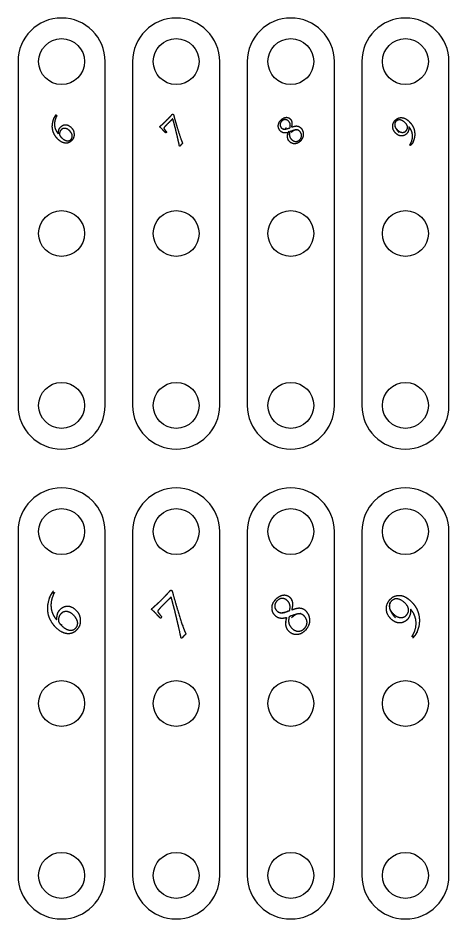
# Model space of a CAD drawing. Extents: x -1.6 to 16.2, y -3 to 0.9.
# Drawn here: x 2.81 to 4.69, y -2.99 to 0.94 of the extents above; entities that cross this region are included whole.
import ezdxf

# ---------------------------------------------------------------- set-up
doc = ezdxf.new("R2010")
doc.units = 0
doc.header["$MEASUREMENT"] = 0
doc.layers.add('1', color=7, linetype='CONTINUOUS')

msp = doc.modelspace()

# ---------------------------------------------------------------- linework, layer by layer
at = {"layer": '1', "color": 163, "linetype": 'CONTINUOUS'}
for p, q in [((2.81, 0.75), (2.81, -0.75)), ((3.19, -0.75), (3.19, 0.75)), ((3.31, 0.75), (3.31, -0.75)), ((3.69, -0.75), (3.69, 0.75)), ((3.81, 0.75), (3.81, -0.75)), ((4.19, -0.75), (4.19, 0.75)), ((4.31, 0.75), (4.31, -0.75)), ((4.69, -0.75), (4.69, 0.75)), ((2.81, -1.3), (2.81, -2.8)), ((3.19, -2.8), (3.19, -1.3)), ((3.31, -1.3), (3.31, -2.8)), ((3.69, -2.8), (3.69, -1.3)), ((3.81, -1.3), (3.81, -2.8)), ((4.19, -2.8), (4.19, -1.3)), ((4.31, -1.3), (4.31, -2.8)), ((4.69, -2.8), (4.69, -1.3))]:
    msp.add_line(p, q, dxfattribs=at)
for centre in [(3, 0.75), (3.5, 0.75), (4, 0.75), (4.5, 0.75), (3, 0), (3.5, 0), (4, 0), (4.5, 0), (3, -0.75), (3.5, -0.75), (4, -0.75), (4.5, -0.75), (3, -1.3), (3.5, -1.3), (4, -1.3), (4.5, -1.3), (3, -2.05), (3.5, -2.05), (4, -2.05), (4.5, -2.05), (3, -2.8), (3.5, -2.8), (4, -2.8), (4.5, -2.8)]:
    msp.add_circle(centre, 0.1, dxfattribs=at)
for centre, start, end in [((3, 0.75), 0, 180), ((3.5, 0.75), 0, 180), ((4, 0.75), 0, 180), ((4.5, 0.75), 0, 180), ((3, -0.75), 180, 0), ((3.5, -0.75), 180, 0), ((4, -0.75), 180, 0), ((4.5, -0.75), 180, 0), ((3, -1.3), 0, 180), ((3.5, -1.3), 0, 180), ((4, -1.3), 0, 180), ((4.5, -1.3), 0, 180), ((3, -2.8), 180, 0), ((3.5, -2.8), 180, 0), ((4, -2.8), 180, 0), ((4.5, -2.8), 180, 0)]:
    msp.add_arc(centre, 0.19, start, end, dxfattribs=at)
for points, knots in [([(2.9721, 0.5121), (2.9743, 0.5129), (2.9765, 0.5137), (2.9787, 0.5145), (2.979, 0.5142), (2.9792, 0.514), (2.9794, 0.5137), (2.9759, 0.5083), (2.9731, 0.501), (2.9687, 0.4825), (2.9686, 0.473), (2.9727, 0.4533), (2.9776, 0.4439), (2.9854, 0.4349), (2.9858, 0.4373), (2.9862, 0.44), (2.9872, 0.4473), (2.9877, 0.4502), (2.9881, 0.452), (2.9886, 0.4537), (2.9894, 0.4558), (2.9908, 0.4581), (2.9921, 0.4604), (2.994, 0.4627), (3.0006, 0.4693), (3.0053, 0.4722), (3.0157, 0.4752), (3.021, 0.475), (3.0316, 0.4711), (3.0367, 0.4677), (3.0484, 0.456), (3.0524, 0.4486), (3.055, 0.4328), (3.0548, 0.426), (3.0513, 0.4145), (3.048, 0.4092), (3.0349, 0.3962), (3.0255, 0.3929), (3.004, 0.3961), (2.9938, 0.4018), (2.9773, 0.4183), (2.972, 0.4255), (2.9637, 0.4414), (2.9611, 0.4498), (2.9591, 0.4674), (2.9597, 0.4767), (2.9642, 0.4964), (2.9676, 0.5049), (2.9721, 0.5121)], [-0.061075, 0, 0, 0, 0.019165, 0.019165, 0.019165, 0.022003, 0.022003, 0.022003, 0.086539, 0.086539, 0.151074, 0.151074, 0.215609, 0.215609, 0.215609, 0.235196, 0.235196, 0.260273, 0.260273, 0.260273, 0.276022, 0.276022, 0.276022, 0.29725, 0.29725, 0.334965, 0.334965, 0.37268, 0.37268, 0.410594, 0.410594, 0.464213, 0.464213, 0.517833, 0.517833, 0.571591, 0.571591, 0.663674, 0.663674, 0.755698, 0.755698, 0.816618, 0.816618, 0.877684, 0.877684, 0.938925, 0.938925, 1, 1, 1, 1.019165]), ([(3.5236, 0.389), (3.5205, 0.3859), (3.5187, 0.3838), (3.5168, 0.3816), (3.516, 0.3816), (3.5151, 0.3816), (3.5143, 0.3816), (3.5135, 0.3853), (3.5118, 0.3931), (3.507, 0.4148), (3.5047, 0.4245), (3.5025, 0.4342), (3.5002, 0.4435), (3.498, 0.4528), (3.4958, 0.4621), (3.4936, 0.4704), (3.4913, 0.4788), (3.4877, 0.4926), (3.4864, 0.4969), (3.4854, 0.5002), (3.485, 0.5002), (3.4846, 0.5002), (3.4842, 0.5002), (3.4779, 0.4938), (3.4715, 0.4875), (3.4604, 0.4763), (3.4562, 0.472), (3.4491, 0.4642), (3.4471, 0.4618), (3.4468, 0.4608), (3.4464, 0.4599), (3.4463, 0.459), (3.4465, 0.4583), (3.4467, 0.4576), (3.448, 0.4557), (3.4528, 0.4495), (3.4553, 0.4462), (3.4579, 0.443), (3.4578, 0.4426), (3.4578, 0.4423), (3.4578, 0.4419), (3.4569, 0.4411), (3.4561, 0.4402), (3.4552, 0.4394), (3.4549, 0.4393), (3.4545, 0.4393), (3.4542, 0.4393), (3.4487, 0.445), (3.4431, 0.4507), (3.4376, 0.4564), (3.4357, 0.4584), (3.4326, 0.4612), (3.4284, 0.465), (3.4286, 0.4656), (3.4288, 0.4663), (3.429, 0.4669), (3.4315, 0.4689), (3.4364, 0.4732), (3.4508, 0.4864), (3.4555, 0.4909), (3.4662, 0.5016), (3.475, 0.5109), (3.4842, 0.5213), (3.4863, 0.5203), (3.4873, 0.5192), (3.4884, 0.5181), (3.4907, 0.51), (3.4929, 0.5018), (3.4994, 0.4786), (3.5047, 0.4612), (3.5172, 0.4212), (3.5229, 0.4054), (3.5281, 0.3939), (3.528, 0.3935), (3.528, 0.3931), (3.528, 0.3928), (3.5254, 0.3906), (3.5236, 0.389), (3.5205, 0.3859)], [-0.015792, -0.015792, 0, 0, 0.018142, 0.018142, 0.018142, 0.023811, 0.023811, 0.023811, 0.076395, 0.076395, 0.119417, 0.119417, 0.119417, 0.172227, 0.172227, 0.172227, 0.220071, 0.220071, 0.251008, 0.251008, 0.251008, 0.253316, 0.253316, 0.253316, 0.304237, 0.304237, 0.342659, 0.342659, 0.381319, 0.381319, 0.381319, 0.386496, 0.386496, 0.386496, 0.400148, 0.400148, 0.414912, 0.414912, 0.414912, 0.416964, 0.416964, 0.416964, 0.424171, 0.424171, 0.424171, 0.426223, 0.426223, 0.426223, 0.473266, 0.473266, 0.473266, 0.49812, 0.49812, 0.49812, 0.501947, 0.501947, 0.501947, 0.540367, 0.540367, 0.578782, 0.578782, 0.716087, 0.716087, 0.716087, 0.725863, 0.725863, 0.725863, 0.780784, 0.780784, 0.881384, 0.881384, 0.981917, 0.981917, 0.981917, 0.984208, 0.984208, 0.984208, 1, 1, 1.018142, 1.018142]), ([(3.9859, 0.4194), (3.9852, 0.4266), (3.9861, 0.4336), (3.9887, 0.4404), (3.9811, 0.4389), (3.9749, 0.4382), (3.9639, 0.4398), (3.9589, 0.4424), (3.9482, 0.4531), (3.9451, 0.4608), (3.9455, 0.479), (3.9495, 0.4876), (3.9615, 0.4996), (3.966, 0.5027), (3.9758, 0.5067), (3.9805, 0.5073), (3.9899, 0.5055), (3.994, 0.5033), (4.001, 0.4963), (4.0034, 0.4917), (4.0055, 0.4807), (4.005, 0.4734), (4.0028, 0.4644), (4.0104, 0.4664), (4.0159, 0.468), (4.0198, 0.4687), (4.0238, 0.4694), (4.0278, 0.4691), (4.0362, 0.4666), (4.0401, 0.4642), (4.0485, 0.4558), (4.0518, 0.4497), (4.0551, 0.4351), (4.0549, 0.428), (4.0503, 0.4142), (4.0468, 0.4083), (4.0347, 0.3962), (4.0268, 0.3923), (4.0094, 0.391), (4.0017, 0.394), (3.9896, 0.406), (3.9866, 0.4123), (3.9859, 0.4194)], [-0.05609, 0, 0, 0, 0.063887, 0.063887, 0.063887, 0.120496, 0.120496, 0.177306, 0.177306, 0.257369, 0.257369, 0.337632, 0.337632, 0.378341, 0.378341, 0.418956, 0.418956, 0.4598, 0.4598, 0.502564, 0.502564, 0.545328, 0.545328, 0.545328, 0.593458, 0.593458, 0.593458, 0.627908, 0.627908, 0.662358, 0.662358, 0.709783, 0.709783, 0.757382, 0.757382, 0.805079, 0.805079, 0.874396, 0.874396, 0.94391, 0.94391, 1, 1, 1, 1.063887]), ([(3.9662, 0.4558), (3.9748, 0.4546), (3.9835, 0.4566), (3.9965, 0.4612), (3.9981, 0.4684), (3.9984, 0.4741), (3.996, 0.4827), (3.9937, 0.4865), (3.9858, 0.4944), (3.9808, 0.4968), (3.9699, 0.4968), (3.9649, 0.4946), (3.956, 0.4857), (3.9536, 0.4809), (3.9527, 0.4703), (3.9547, 0.4654), (3.9624, 0.4577), (3.9662, 0.4558), (3.9748, 0.4546)], [-0.101217, -0.101217, 0, 0, 0.150613, 0.150613, 0.150613, 0.248093, 0.248093, 0.345227, 0.345227, 0.487783, 0.487783, 0.629741, 0.629741, 0.76453, 0.76453, 0.898783, 0.898783, 1, 1, 1.150613, 1.150613]), ([(4.5257, 0.3879), (4.5243, 0.3864), (4.5222, 0.3857), (4.5202, 0.385), (4.5198, 0.3854), (4.5195, 0.3858), (4.5191, 0.3862), (4.5278, 0.4002), (4.5318, 0.4141), (4.53, 0.442), (4.5247, 0.4547), (4.5148, 0.4662), (4.5159, 0.453), (4.5127, 0.4427), (4.5006, 0.4305), (4.4953, 0.4275), (4.4838, 0.425), (4.4783, 0.4254), (4.4678, 0.4292), (4.4627, 0.4326), (4.449, 0.4463), (4.4445, 0.4561), (4.4445, 0.4776), (4.4484, 0.4869), (4.4643, 0.5028), (4.4736, 0.5063), (4.4951, 0.5047), (4.5059, 0.4988), (4.5215, 0.4832), (4.5257, 0.4781), (4.5327, 0.4675), (4.5355, 0.4613), (4.5398, 0.447), (4.5407, 0.4394), (4.5405, 0.4232), (4.5391, 0.4153), (4.534, 0.3996), (4.5306, 0.3928), (4.5257, 0.3879)], [-0.039733, 0, 0, 0, 0.014412, 0.014412, 0.014412, 0.018091, 0.018091, 0.018091, 0.117962, 0.117962, 0.217833, 0.217833, 0.217833, 0.295085, 0.295085, 0.343875, 0.343875, 0.392811, 0.392811, 0.441491, 0.441491, 0.53097, 0.53097, 0.620449, 0.620449, 0.710971, 0.710971, 0.801107, 0.801107, 0.840912, 0.840912, 0.880717, 0.880717, 0.920606, 0.920606, 0.960267, 0.960267, 1, 1, 1, 1.014412]), ([(4.4533, 0.4725), (4.4538, 0.4658), (4.4576, 0.459), (4.468, 0.4485), (4.4722, 0.4456), (4.4815, 0.4413), (4.4861, 0.4406), (4.495, 0.442), (4.4989, 0.4441), (4.5024, 0.4476), (4.5073, 0.4524), (4.5095, 0.4579), (4.5089, 0.4704), (4.5055, 0.4767), (4.4923, 0.4899), (4.4854, 0.4939), (4.471, 0.4967), (4.4648, 0.4948), (4.4549, 0.4849), (4.4527, 0.4791), (4.4533, 0.4725)], [-0.115164, 0, 0, 0, 0.163197, 0.163197, 0.246693, 0.246693, 0.33087, 0.33087, 0.415046, 0.415046, 0.415046, 0.530137, 0.530137, 0.645675, 0.645675, 0.765325, 0.765325, 0.884836, 0.884836, 1, 1, 1, 1.163197]), ([(2.9931, 0.4259), (2.9944, 0.4239), (2.9967, 0.4213), (3.0038, 0.4142), (3.0084, 0.4107), (3.0187, 0.4051), (3.0236, 0.4039), (3.0331, 0.4048), (3.0372, 0.4067), (3.0437, 0.4132), (3.0456, 0.4168), (3.0474, 0.4252), (3.0467, 0.4298), (3.0422, 0.4396), (3.039, 0.444), (3.0311, 0.452), (3.0269, 0.4549), (3.018, 0.4585), (3.0136, 0.4591), (3.0094, 0.4583), (3.0052, 0.4576), (3.0014, 0.4555), (2.9956, 0.4498), (2.9938, 0.4467), (2.9925, 0.4431), (2.9912, 0.4394), (2.9906, 0.4362), (2.9911, 0.4305), (2.9918, 0.428), (2.9931, 0.4259)], [-0.058003, 0, 0, 0, 0.071745, 0.071745, 0.166686, 0.166686, 0.261123, 0.261123, 0.355559, 0.355559, 0.435705, 0.435705, 0.515349, 0.515349, 0.594377, 0.594377, 0.672949, 0.672949, 0.75152, 0.75152, 0.75152, 0.828075, 0.828075, 0.884428, 0.884428, 0.884428, 0.941997, 0.941997, 1, 1, 1, 1.071745]), ([(4.0286, 0.4527), (4.0164, 0.4514), (4.0073, 0.4486), (3.9953, 0.4438), (3.9933, 0.4361), (3.993, 0.4296), (3.9959, 0.4193), (3.9987, 0.4146), (4.0087, 0.4045), (4.0149, 0.4016), (4.0282, 0.4014), (4.0341, 0.404), (4.0427, 0.4127), (4.0451, 0.4167), (4.0476, 0.4257), (4.0475, 0.4301), (4.0446, 0.4386), (4.0422, 0.4424), (4.034, 0.4506), (4.0286, 0.4527), (4.0164, 0.4514)], [-0.131493, -0.131493, 0, 0, 0.137853, 0.137853, 0.137853, 0.232517, 0.232517, 0.327467, 0.327467, 0.461236, 0.461236, 0.595467, 0.595467, 0.686553, 0.686553, 0.777088, 0.777088, 0.868507, 0.868507, 1, 1, 1.137853, 1.137853]), ([(2.9581, -1.5688), (2.9614, -1.5676), (2.9647, -1.5664), (2.9681, -1.5653), (2.9684, -1.5656), (2.9688, -1.566), (2.9692, -1.5664), (2.9639, -1.5745), (2.9596, -1.5855), (2.953, -1.6132), (2.9529, -1.6275), (2.9591, -1.657), (2.9664, -1.6712), (2.9781, -1.6847), (2.9787, -1.6811), (2.9793, -1.6769), (2.9808, -1.666), (2.9816, -1.6616), (2.9822, -1.659), (2.9829, -1.6564), (2.9842, -1.6534), (2.9862, -1.6499), (2.9882, -1.6464), (2.991, -1.6429), (3.0009, -1.633), (3.0079, -1.6287), (3.0236, -1.6242), (3.0315, -1.6246), (3.0474, -1.6304), (3.055, -1.6355), (3.0726, -1.653), (3.0787, -1.664), (3.0825, -1.6878), (3.0822, -1.6981), (3.0769, -1.7152), (3.072, -1.7232), (3.0524, -1.7428), (3.0382, -1.7477), (3.0061, -1.7428), (2.9906, -1.7342), (2.966, -1.7096), (2.958, -1.6987), (2.9456, -1.6748), (2.9417, -1.6623), (2.9387, -1.6359), (2.9396, -1.622), (2.9463, -1.5924), (2.9514, -1.5796), (2.9581, -1.5688)], [-0.061075, 0, 0, 0, 0.019165, 0.019165, 0.019165, 0.022003, 0.022003, 0.022003, 0.086539, 0.086539, 0.151074, 0.151074, 0.215609, 0.215609, 0.215609, 0.235196, 0.235196, 0.260273, 0.260273, 0.260273, 0.276022, 0.276022, 0.276022, 0.29725, 0.29725, 0.334965, 0.334965, 0.37268, 0.37268, 0.410594, 0.410594, 0.464213, 0.464213, 0.517833, 0.517833, 0.571591, 0.571591, 0.663674, 0.663674, 0.755698, 0.755698, 0.816618, 0.816618, 0.877684, 0.877684, 0.938925, 0.938925, 1, 1, 1, 1.019165]), ([(3.5354, -1.7535), (3.5308, -1.7581), (3.528, -1.7612), (3.5253, -1.7645), (3.524, -1.7645), (3.5227, -1.7645), (3.5214, -1.7645), (3.5203, -1.759), (3.5177, -1.7473), (3.5105, -1.7148), (3.507, -1.7002), (3.5037, -1.6856), (3.5003, -1.6717), (3.497, -1.6578), (3.4937, -1.6439), (3.4903, -1.6313), (3.487, -1.6188), (3.4816, -1.5982), (3.4797, -1.5916), (3.4782, -1.5867), (3.4776, -1.5867), (3.477, -1.5867), (3.4763, -1.5867), (3.4668, -1.5963), (3.4573, -1.6058), (3.4406, -1.6225), (3.4343, -1.629), (3.4236, -1.6407), (3.4207, -1.6443), (3.4201, -1.6458), (3.4196, -1.6472), (3.4195, -1.6485), (3.4197, -1.6495), (3.4201, -1.6506), (3.4219, -1.6534), (3.4293, -1.6627), (3.433, -1.6676), (3.4368, -1.6725), (3.4368, -1.6731), (3.4367, -1.6736), (3.4367, -1.6741), (3.4354, -1.6754), (3.4341, -1.6767), (3.4328, -1.678), (3.4323, -1.678), (3.4318, -1.678), (3.4313, -1.6781), (3.423, -1.6695), (3.4147, -1.6609), (3.4064, -1.6523), (3.4036, -1.6495), (3.399, -1.6452), (3.3926, -1.6394), (3.3929, -1.6385), (3.3932, -1.6376), (3.3935, -1.6367), (3.3973, -1.6337), (3.4045, -1.6272), (3.4262, -1.6074), (3.4333, -1.6006), (3.4492, -1.5847), (3.4624, -1.5706), (3.4763, -1.555), (3.4768, -1.555), (3.4773, -1.555), (3.4778, -1.555), (3.4794, -1.5566), (3.481, -1.5582), (3.4826, -1.5598), (3.486, -1.5721), (3.4894, -1.5843), (3.4991, -1.619), (3.507, -1.6453), (3.5258, -1.7053), (3.5343, -1.7289), (3.5421, -1.7462), (3.5421, -1.7467), (3.542, -1.7473), (3.542, -1.7478), (3.5382, -1.7511), (3.5354, -1.7535), (3.5308, -1.7581)], [-0.01576, -0.01576, 0, 0, 0.018104, 0.018104, 0.018104, 0.023762, 0.023762, 0.023762, 0.076235, 0.076235, 0.119168, 0.119168, 0.119168, 0.171868, 0.171868, 0.171868, 0.219612, 0.219612, 0.250485, 0.250485, 0.250485, 0.252788, 0.252788, 0.252788, 0.303603, 0.303603, 0.341944, 0.341944, 0.380524, 0.380524, 0.380524, 0.38569, 0.38569, 0.38569, 0.399314, 0.399314, 0.414047, 0.414047, 0.414047, 0.416095, 0.416095, 0.416095, 0.423286, 0.423286, 0.423286, 0.425334, 0.425334, 0.425334, 0.472279, 0.472279, 0.472279, 0.497081, 0.497081, 0.497081, 0.5009, 0.5009, 0.5009, 0.53924, 0.53924, 0.577575, 0.577575, 0.714594, 0.714594, 0.714594, 0.716678, 0.716678, 0.716678, 0.726433, 0.726433, 0.726433, 0.781241, 0.781241, 0.88163, 0.88163, 0.981954, 0.981954, 0.981954, 0.98424, 0.98424, 0.98424, 1, 1, 1.018104, 1.018104]), ([(3.9826, -1.6764), (3.9827, -1.6761), (3.9824, -1.6758), (3.9821, -1.6755), (3.9717, -1.6787), (3.9623, -1.6797), (3.9459, -1.6773), (3.9384, -1.6734), (3.9223, -1.6574), (3.9177, -1.6458), (3.9182, -1.6184), (3.9242, -1.6056), (3.9423, -1.5876), (3.949, -1.583), (3.9636, -1.5769), (3.9708, -1.576), (3.9849, -1.5787), (3.991, -1.582), (4.0015, -1.5926), (4.0051, -1.5994), (4.0083, -1.6159), (4.0075, -1.6269), (4.0042, -1.6403), (4.0044, -1.6406), (4.0047, -1.6409), (4.005, -1.6412), (4.0156, -1.6374), (4.0239, -1.635), (4.0298, -1.634), (4.0356, -1.6329), (4.0417, -1.6333), (4.0543, -1.637), (4.0601, -1.6407), (4.0728, -1.6533), (4.0777, -1.6624), (4.0827, -1.6843), (4.0823, -1.695), (4.0755, -1.7157), (4.0702, -1.7246), (4.052, -1.7427), (4.0401, -1.7486), (4.0141, -1.7506), (4.0026, -1.7461), (3.9845, -1.728), (3.9798, -1.7185), (3.9778, -1.6971), (3.9792, -1.6866), (3.9826, -1.6764)], [-0.056241, 0, 0, 0, 0.002354, 0.002354, 0.002354, 0.059373, 0.059373, 0.116593, 0.116593, 0.197235, 0.197235, 0.278078, 0.278078, 0.319082, 0.319082, 0.35999, 0.35999, 0.401131, 0.401131, 0.444203, 0.444203, 0.487276, 0.487276, 0.487276, 0.489463, 0.489463, 0.489463, 0.537554, 0.537554, 0.537554, 0.571975, 0.571975, 0.606397, 0.606397, 0.653782, 0.653782, 0.701343, 0.701343, 0.749, 0.749, 0.818259, 0.818259, 0.887715, 0.887715, 0.943759, 0.943759, 1, 1, 1, 1.002354]), ([(3.9558, -1.6542), (3.9622, -1.655), (3.9752, -1.652), (3.9948, -1.6452), (3.9972, -1.6345), (3.9975, -1.6259), (3.9939, -1.6129), (3.9906, -1.6073), (3.9788, -1.5954), (3.9712, -1.5918), (3.9548, -1.5918), (3.9473, -1.5951), (3.934, -1.6084), (3.9304, -1.6157), (3.9291, -1.6316), (3.932, -1.6389), (3.9436, -1.6504), (3.9493, -1.6533), (3.9558, -1.6542)], [-0.101217, 0, 0, 0, 0.150613, 0.150613, 0.150613, 0.248093, 0.248093, 0.345227, 0.345227, 0.487783, 0.487783, 0.629741, 0.629741, 0.76453, 0.76453, 0.898783, 0.898783, 1, 1, 1, 1.150613]), ([(4.5394, -1.7563), (4.5364, -1.7574), (4.5334, -1.7584), (4.5303, -1.7594), (4.5298, -1.7589), (4.5292, -1.7583), (4.5286, -1.7577), (4.5418, -1.7367), (4.5477, -1.7158), (4.545, -1.674), (4.537, -1.655), (4.5221, -1.6377), (4.5239, -1.6575), (4.5191, -1.673), (4.5009, -1.6912), (4.493, -1.6957), (4.4758, -1.6995), (4.4675, -1.6989), (4.4516, -1.6932), (4.4441, -1.6881), (4.4234, -1.6675), (4.4168, -1.6528), (4.4167, -1.6206), (4.4226, -1.6067), (4.4465, -1.5829), (4.4605, -1.5775), (4.4926, -1.58), (4.5088, -1.5888), (4.5323, -1.6122), (4.5385, -1.6198), (4.549, -1.6357), (4.5532, -1.6451), (4.5597, -1.6665), (4.5611, -1.6779), (4.5607, -1.7021), (4.5587, -1.7141), (4.551, -1.7375), (4.5459, -1.7478), (4.5394, -1.7563)], [-0.039733, 0, 0, 0, 0.014412, 0.014412, 0.014412, 0.018091, 0.018091, 0.018091, 0.117962, 0.117962, 0.217833, 0.217833, 0.217833, 0.295085, 0.295085, 0.343875, 0.343875, 0.392811, 0.392811, 0.441491, 0.441491, 0.53097, 0.53097, 0.620449, 0.620449, 0.710971, 0.710971, 0.801107, 0.801107, 0.840912, 0.840912, 0.880717, 0.880717, 0.920606, 0.920606, 0.960267, 0.960267, 1, 1, 1, 1.014412]), ([(4.4299, -1.6283), (4.4307, -1.6383), (4.4363, -1.6485), (4.4521, -1.6642), (4.4583, -1.6686), (4.4723, -1.6751), (4.4791, -1.6761), (4.4925, -1.674), (4.4984, -1.6709), (4.5036, -1.6656), (4.5109, -1.6584), (4.5143, -1.6501), (4.5134, -1.6315), (4.5083, -1.622), (4.4885, -1.6022), (4.478, -1.5961), (4.4565, -1.5919), (4.4473, -1.5948), (4.4323, -1.6097), (4.4291, -1.6184), (4.4299, -1.6283)], [-0.115164, 0, 0, 0, 0.163197, 0.163197, 0.246693, 0.246693, 0.33087, 0.33087, 0.415046, 0.415046, 0.415046, 0.530137, 0.530137, 0.645675, 0.645675, 0.765325, 0.765325, 0.884836, 0.884836, 1, 1, 1, 1.163197]), ([(2.9897, -1.6981), (2.9917, -1.7012), (2.995, -1.705), (3.0057, -1.7157), (3.0126, -1.7209), (3.028, -1.7293), (3.0354, -1.7311), (3.0497, -1.7299), (3.0558, -1.727), (3.0656, -1.7173), (3.0685, -1.7119), (3.0711, -1.6992), (3.07, -1.6923), (3.0633, -1.6776), (3.0586, -1.6709), (3.0466, -1.659), (3.0404, -1.6546), (3.027, -1.6492), (3.0205, -1.6484), (3.0141, -1.6495), (3.0077, -1.6507), (3.0021, -1.6537), (2.9934, -1.6624), (2.9906, -1.6669), (2.9887, -1.6724), (2.9868, -1.6779), (2.986, -1.6827), (2.9866, -1.6913), (2.9877, -1.695), (2.9897, -1.6981)], [-0.058003, 0, 0, 0, 0.071745, 0.071745, 0.166686, 0.166686, 0.261123, 0.261123, 0.355559, 0.355559, 0.435705, 0.435705, 0.515349, 0.515349, 0.594377, 0.594377, 0.672949, 0.672949, 0.75152, 0.75152, 0.75152, 0.828075, 0.828075, 0.884428, 0.884428, 0.884428, 0.941997, 0.941997, 1, 1, 1, 1.071745]), ([(4.0429, -1.6579), (4.0246, -1.6599), (4.011, -1.6641), (3.9929, -1.6713), (3.99, -1.6829), (3.9895, -1.6926), (3.9938, -1.7081), (3.998, -1.7151), (4.0131, -1.7302), (4.0224, -1.7346), (4.0423, -1.7348), (4.0511, -1.731), (4.0641, -1.718), (4.0677, -1.7119), (4.0714, -1.6984), (4.0712, -1.6918), (4.0669, -1.679), (4.0633, -1.6734), (4.051, -1.6611), (4.0429, -1.6579), (4.0246, -1.6599)], [-0.131493, -0.131493, 0, 0, 0.137853, 0.137853, 0.137853, 0.232517, 0.232517, 0.327467, 0.327467, 0.461236, 0.461236, 0.595467, 0.595467, 0.686553, 0.686553, 0.777088, 0.777088, 0.868507, 0.868507, 1, 1, 1.137853, 1.137853])]:
    msp.add_open_spline(points, degree=3, knots=knots, dxfattribs=at)

doc.saveas('drawing.dxf')
